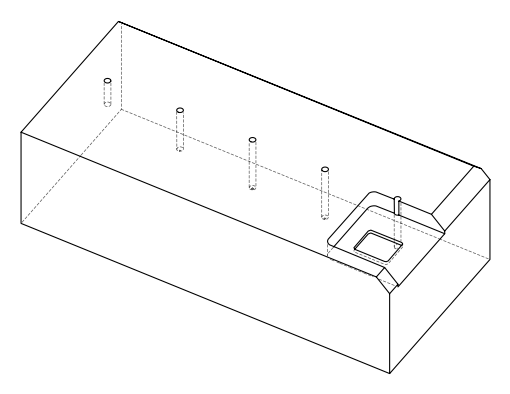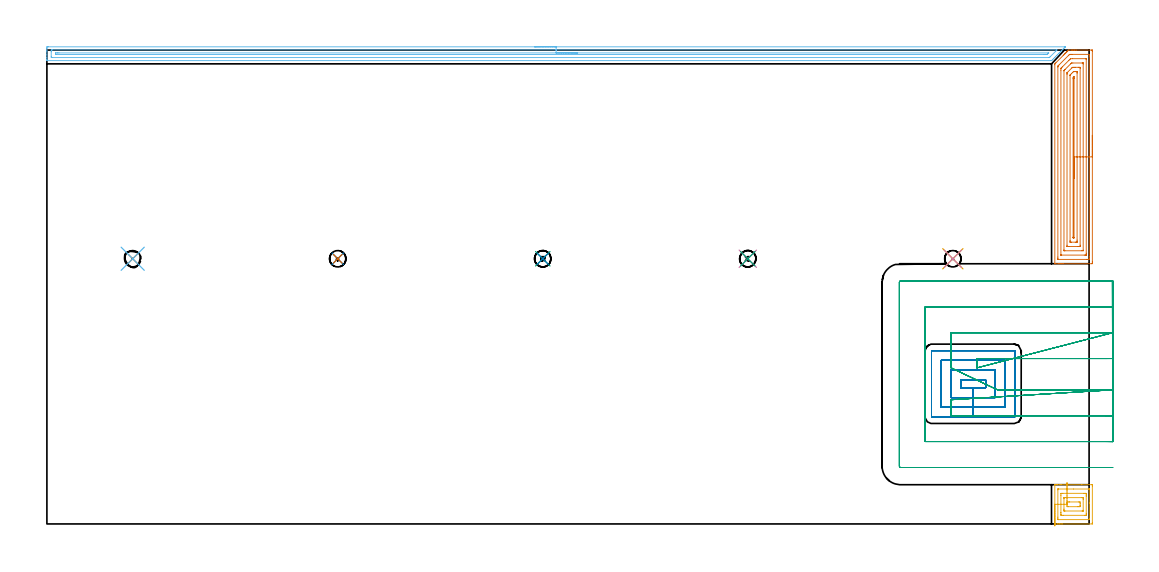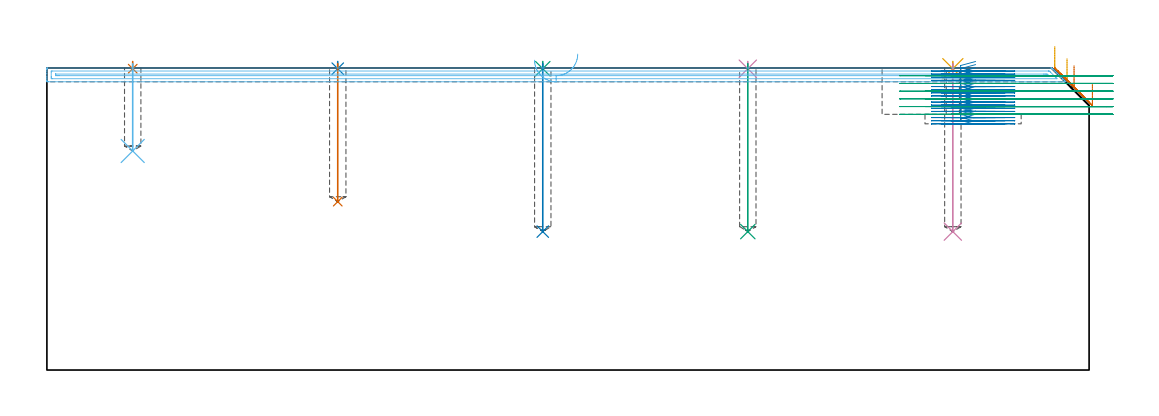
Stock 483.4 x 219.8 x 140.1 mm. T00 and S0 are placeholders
(PLAN: 15 operations, 4 tool changes, 49.1 min)
(1 SPOT_DRILL | STEP1POCKET | NXT0321_9005460120000 | 0.03 min | 1 mm3)
(2 SPOT_DRILL_1 | STEP1POCKET_1 | NXT0321_9005460120000 | 0.03 min | 0 mm3)
(3 SPOT_DRILL_2 | STEP1POCKET_2 | NXT0321_9005460120000 | 0.03 min | 1 mm3)
(4 SPOT_DRILL_3 | STEP1POCKET_3 | NXT0321_9005460120000 | 0.03 min | 0 mm3)
(5 SPOT_DRILL_4 | STEP1POCKET_4 | NXT0321_9005460120000 | 0.03 min | 0 mm3)
(6 DRILL_BLIND_HOLE_INTO_CENTER | STEP1POCKET | UGT0301_471 | 0.16 min | 1657 mm3)
(7 DRILL_BLIND_HOLE_INTO_CENTER_1 | STEP1POCKET_1 | UGT0301_471 | 0.26 min | 2708 mm3)
(8 DRILL_BLIND_HOLE_INTO_CENTER_2 | STEP1POCKET_2 | UGT0301_471 | 0.31 min | 3343 mm3)
(9 DRILL_BLIND_HOLE_INTO_CENTER_3 | STEP1POCKET_3 | UGT0301_471 | 0.31 min | 3336 mm3)
(10 DRILL_BLIND_HOLE_INTO_CENTER_4 | STEP1POCKET_4 | UGT0301_471 | 0.31 min | 3327 mm3)
(11 AREA_MILL | FG_CHAMFER_SURFACE | UGT0205_001 | 1.23 min | 3904 mm3)
(12 AREA_MILL_1 | FG_CHAMFER_SURFACE_1 | UGT0205_001 | 11.43 min | 9764 mm3)
(13 AREA_MILL_2 | FG_CHAMFER_SURFACE_2 | UGT0205_001 | 5.69 min | 15974 mm3)
(14 MILL_RECTANGULAR_POCKET | POCKET_RECTANGULAR_STRAIGHT | UGT0201_014 | Follow Part, ap 1.5, ae 75% | 14 min | 42288 mm3)
(15 MILL_SLOT | SLOT_PARTIAL_RECTANGULAR | UGT0201_010 | Follow Part, ap 4, ae 75% | 15.21 min | 173356 mm3)
(TOOL NXT0321_9005460120000 | NC Spot Drill, 142deg, 12mm, Carbide, Uncoated | D12 PA142 FL30 Z2)
(TOOL UGT0301_471 | Carbide Drill 7.6 mm | D7.6 PA118 FL76 Z2)
(TOOL UGT0205_001 | Chamfer Mill 20 x 3 x 45 deg. | D20 FL50 Z2)
(TOOL UGT0201_014 | End mill 6 mm | D6 FL24 Z4)
(TOOL UGT0201_010 | End Mill 16 mm | D16 FL22 Z2)
(OP 1 SPOT_DRILL)
G17 G21 G94 G90
T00 M6
G54
G17 G0 G90 X39.8 Y123. S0 M3
G43 Z150.1 H0
G94 G81 G98 Z139.773 F250. R143.1
G80
M5
M2
(OP 2 SPOT_DRILL_1)
G17 G21 G94 G90
T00 M6
G54
G17 G0 G90 X134.9 Y123. S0 M3
G43 Z150.1 H0
G94 G81 G98 Z139.773 F250. R143.1
G80
M5
M2
(OP 3 SPOT_DRILL_2)
G17 G21 G94 G90
T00 M6
G54
G17 G0 G90 X230. Y123. S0 M3
G43 Z150.1 H0
G94 G81 G98 Z139.773 F250. R143.1
G80
M5
M2
(OP 4 SPOT_DRILL_3)
G17 G21 G94 G90
T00 M6
G54
G17 G0 G90 X325.1 Y123. S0 M3
G43 Z150.1 H0
G94 G81 G98 Z139.773 F250. R143.1
G80
M5
M2
(OP 5 SPOT_DRILL_4)
G17 G21 G94 G90
T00 M6
G54
G17 G0 G90 X420.2 Y123. S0 M3
G43 Z150.1 H0
G94 G81 G98 Z139.773 F250. R143.1
G80
M5
M2
(OP 6 DRILL_BLIND_HOLE_INTO_CENTER)
G17 G21 G94 G90
T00 M6
G54
G17 G0 G90 X39.8 Y123. S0 M3
G43 Z150.1 H0
G94 G81 G98 Z101.6 F250. R142.1
G80
M5
M2
(OP 7 DRILL_BLIND_HOLE_INTO_CENTER_1)
G17 G21 G94 G90
T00 M6
G54
G17 G0 G90 X134.9 Y123. S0 M3
G43 Z150.1 H0
G94 G81 G98 Z78.1 F250. R142.1
G80
M5
M2
(OP 8 DRILL_BLIND_HOLE_INTO_CENTER_2)
G17 G21 G94 G90
T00 M6
G54
G17 G0 G90 X230. Y123. S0 M3
G43 Z150.1 H0
G94 G81 G98 Z64.2 F250. R142.1
G80
M5
M2
(OP 9 DRILL_BLIND_HOLE_INTO_CENTER_3)
G17 G21 G94 G90
T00 M6
G54
G17 G0 G90 X325.1 Y123. S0 M3
G43 Z150.1 H0
G94 G81 G98 Z64.2 F250. R142.1
G80
M5
M2
(OP 10 DRILL_BLIND_HOLE_INTO_CENTER_4)
G17 G21 G94 G90
T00 M6
G54
G17 G0 G90 X420.2 Y123. S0 M3
G43 Z150.1 H0
G94 G81 G98 Z64.2 F250. R142.1
G80
M5
M2
(OP 11 AREA_MILL)
G17 G21 G94 G90
T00 M6
G54
G17 G0 G90 X467.5 Y-0.9 S1061 M3
G43 Z150.1 H0
G94 G1 Y-0.862 Z149.228 F250.
Y-0.748 Z148.363
Y-0.559 Z147.512
Y-0.297 Z146.68
Y0.037 Z145.874
Y0.44 Z145.1
Y0.909 Z144.364
Y1.44 Z143.672
Y2.029 Z143.029
Y2.672 Z142.44
Y3.364 Z141.908
Y4.1 Z141.44
Y4.874 Z141.037
Y5.68 Z140.703
Y6.512 Z140.441
Y7.364 Z140.252
Y8.228 Z140.138
Y9.1 Z140.1
Y18.032
X467.502 Y18.19 Z140.088
X467.64 Y18.197 Z139.952
X467.784 Y18.2 Z139.815
X468.092 Z139.508
X468.753 Z138.842
X469.96 Z137.637
X470.505 Z137.089
X480.006 Z127.591
X484.523 Z123.074
X484.799 Y18.197 Z122.798
X484.892 Y18.19 Z122.706
X484.899 Y18.095 Z122.699
X484.9 Y17.585 Z122.7
Y0.615
X484.895 Y0.101 Z122.703
X484.892 Y0.01 Z122.706
X484.796 Y0. Z122.801
X471.109 Z136.486
X470.505 Z137.089
X469.96 Z137.637
X469.629 Z137.967
X469.084 Z138.512
X468.753 Z138.842
X467.784 Z139.815
X467.641 Y0.001 Z139.951
X467.568 Y0.004 Z140.024
X467.503 Y0.01 Z140.088
X467.5 Y0.169 Z140.1
Y9.1
X468.914 Z138.686
X468.915 Y15.799 Z138.685
X468.919 Y16.162 Z138.681
X468.921 Y16.18 Z138.679
X468.931 Y16.19 Z138.669
X468.999 Y16.195 Z138.601
X469.104 Y16.199 Z138.496
X476.2 Y16.2 Z131.4
X483.254 Z124.346
X483.423 Y16.197 Z124.177
X483.454 Y16.193 Z124.146
X483.479 Y16.188 Z124.121
X483.481 Y16.149 Z124.119
X483.485 Y15.964 Z124.115
X483.486 Y9.711 Z124.114
X483.485 Y2.401 Z124.115
X483.481 Y2.038 Z124.119
X483.479 Y2.02 Z124.121
X483.469 Y2.01 Z124.131
X483.401 Y2.005 Z124.199
X483.296 Y2.001 Z124.304
X469.235 Y2. Z138.365
X469.104 Y2.001 Z138.496
X468.999 Y2.005 Z138.601
X468.931 Y2.01 Z138.669
X468.921 Y2.02 Z138.679
X468.919 Y2.038 Z138.681
X468.916 Y2.401 Z138.684
X468.914 Y3.13 Z138.686
Y9.1
X470.328 Z137.272
X470.329 Y13.299 Z137.271
X470.334 Y14.012 Z137.266
X470.336 Y14.185 Z137.264
X470.505 Y14.19 Z137.095
X471.198 Y14.199 Z136.402
X481.019 Y14.2 Z126.581
X481.713 Y14.197 Z125.887
X481.895 Y14.191 Z125.705
X482.065 Y14.183 Z125.535
X482.068 Y14.012 Z125.532
X482.07 Y13.834 Z125.53
X482.071 Y13.119 Z125.529
X482.072 Y12.939 Z125.528
X482.071 Y4.901 Z125.529
X482.066 Y4.188 Z125.534
X482.064 Y4.015 Z125.536
X481.895 Y4.01 Z125.705
X481.202 Y4.001 Z126.398
X471.381 Y4. Z136.219
X470.687 Y4.003 Z136.913
X470.505 Y4.009 Z137.095
X470.335 Y4.017 Z137.265
X470.332 Y4.188 Z137.268
X470.33 Y4.366 Z137.27
X470.329 Y5.081 Z137.271
X470.328 Y5.261 Z137.272
Y9.1
X471.743 Z135.857
X471.744 Y11.857 Z135.856
X471.746 Y12.032 Z135.854
X471.75 Y12.17 Z135.85
X471.757 Y12.191 Z135.843
X471.779 Y12.194 Z135.821
X471.832 Y12.197 Z135.768
X472.257 Y12.2 Z135.343
X480.168 Z127.432
X480.564 Y12.19 Z127.036
X480.651 Y12.184 Z126.949
X480.654 Y12.124 Z126.946
X480.656 Y12.062 Z126.944
X480.657 Y11.701 Z126.943
Y11.333
X480.656 Y6.343 Z126.944
X480.654 Y6.168 Z126.946
X480.65 Y6.03 Z126.95
X480.643 Y6.009 Z126.957
X480.621 Y6.006 Z126.979
X480.568 Y6.003 Z127.032
X480.143 Y6. Z127.457
X472.232 Z135.368
X471.836 Y6.01 Z135.764
X471.749 Y6.016 Z135.851
X471.746 Y6.076 Z135.854
X471.744 Y6.138 Z135.856
X471.743 Y6.499 Z135.857
Y6.867
Y9.1
X473.157 Z134.443
Y9.523
Y9.547
X473.161 Y9.981 Z134.439
X473.164 Y10.189 Z134.436
X473.373 Y10.195 Z134.227
X474.01 Y10.199 Z133.59
X474.245 Y10.2 Z133.355
X478.627 Y10.199 Z128.973
X479.123 Y10.19 Z128.477
X479.236 Y10.184 Z128.364
X479.243 Y9.547 Z128.357
Y8.677
Y8.653
X479.239 Y8.219 Z128.361
X479.236 Y8.011 Z128.364
X479.027 Y8.005 Z128.573
X478.39 Y8.001 Z129.21
X478.155 Y8. Z129.445
X473.773 Y8.001 Z133.827
X473.277 Y8.01 Z134.323
X473.164 Y8.016 Z134.436
X473.157 Y8.653 Z134.443
Y9.1
Y9.972 Z134.481
Y10.837 Z134.595
Y11.688 Z134.784
Y12.52 Z135.046
Y13.326 Z135.38
Y14.1 Z135.783
Y14.836 Z136.252
Y15.528 Z136.783
Y16.171 Z137.372
Y16.76 Z138.015
Y17.292 Z138.707
Y17.76 Z139.443
Y18.163 Z140.217
Y18.497 Z141.023
Y18.759 Z141.855
Y18.948 Z142.707
Y19.062 Z143.571
Y19.1 Z144.443
G0 Z150.1
M5
M2
(OP 12 AREA_MILL_1)
G17 G21 G94 G90
T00 M6
G54
G17 G0 G90 X226.2 Y221.3 S1061 M3
G43 Z150.1 H0
Z143.7
G94 G1 X226.238 Z142.828 F250.
X226.352 Z141.963
X226.541 Z141.112
X226.803 Z140.28
X227.137 Z139.474
X227.54 Z138.7
X228.008 Z137.964
X228.54 Z137.272
X229.129 Z136.629
X229.772 Z136.04
X230.464 Z135.508
X231.2 Z135.04
X231.974 Z134.637
X232.78 Z134.303
X233.612 Z134.041
X234.464 Z133.852
X235.328 Z133.738
X236.2 Z133.7
X472.133
X472.369 Y221.295 Z133.704
X472.381 Y221.293 Z133.706
X472.369 Y221.268 Z133.731
X472.126 Y221.026 Z133.974
X472.071 Y220.97 Z134.029
X471.865 Y220.763 Z134.233
X471.257 Y220.157 Z134.843
X471.177 Y220.076 Z134.923
X470.977 Y219.875 Z135.121
X470.388 Y219.288 Z135.712
X470.283 Y219.182 Z135.817
X470.089 Y218.988 Z136.008
X469.519 Y218.419 Z136.58
X469.389 Y218.288 Z136.711
X469.202 Y218.1 Z136.896
X468.651 Y217.55 Z137.449
X468.314 Y217.212 Z137.784
X467.782 Y216.682 Z138.318
X467.427 Y216.325 Z138.671
X466.913 Y215.813 Z139.187
X466.539 Y215.437 Z139.559
X466.409 Y215.308 Z139.691
X466.11 Y215.01 Z139.99
X466.033 Y214.935 Z140.065
X466. Y214.907 Z140.093
X465.514 Y214.9 Z140.1
X0.18
X0.01 Y214.903 Z140.088
X0.007 Y214.936 Z140.055
X0. Y215.333 Z139.666
Y215.609 Z139.391
Y216.325 Z138.67
Y217.57 Z137.427
Y218.988 Z136.008
Y219.61 Z135.386
Y220.498 Z134.499
X0.002 Y220.763 Z134.234
X0.008 Y221.291 Z133.706
X0.092 Y221.294 Z133.703
X0.627 Y221.3 Z133.7
X236.2
Y219.886 Z135.114
X468.197
X468.513 Y219.875 Z135.125
X468.36 Y219.713 Z135.287
X468.197 Y219.546 Z135.454
X467.916 Y219.266 Z135.734
X465.515 Y216.864 Z138.136
X465.242 Y216.595 Z138.405
X464.963 Y216.325 Z138.675
X464.631 Y216.314 Z138.686
X464.621
X2.415
X2.01 Y216.325 Z138.675
X2.001 Y216.736 Z138.264
X2. Y218.988 Z136.012
X2.001 Y219.399 Z135.601
X2.01 Y219.875 Z135.125
X2.405 Y219.886 Z135.114
X2.415
X236.2
Y218.472 Z136.528
X464.399 Y218.471 Z136.529
X464.621 Y218.47 Z136.53
X464.637 Y218.468 Z136.532
X464.649 Y218.466 Z136.534
X464.645 Y218.455 Z136.545
X464.636 Y218.44 Z136.56
X464.621 Y218.42 Z136.58
X464.46 Y218.26 Z136.74
X464.298 Y218.1 Z136.9
X464.009 Y217.82 Z137.18
X463.909 Y217.735 Z137.265
X463.727 Y217.733 Z137.267
X463.206 Y217.73 Z137.27
X462.833 Y217.729 Z137.271
X462.313 Y217.728 Z137.272
X4.203 Y217.729 Z137.271
X4.079 Y217.731 Z137.269
X4.034 Y217.733 Z137.267
X4.016 Y217.734 Z137.266
X4.01 Y217.764 Z137.236
X4.006 Y217.898 Z137.102
X4.004 Y218.1 Z136.9
X4.008 Y218.294 Z136.706
X4.026 Y218.465 Z136.535
X4.203 Y218.467 Z136.533
X4.724 Y218.47 Z136.53
X5.097 Y218.471 Z136.529
X5.617 Y218.472 Z136.528
X236.2
X237.072 Z136.566
X237.936 Z136.68
X238.788 Z136.869
X239.62 Z137.132
X240.426 Z137.465
X241.2 Z137.868
X241.936 Z138.337
X242.628 Z138.868
X243.271 Z139.457
X243.86 Z140.101
X244.392 Z140.793
X244.86 Z141.528
X245.263 Z142.302
X245.597 Z143.108
X245.859 Z143.94
X246.048 Z144.792
X246.162 Z145.657
X246.2 Z146.528
G0 Z150.1
M5
M2
(OP 13 AREA_MILL_2)
G17 G21 G94 G90
T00 M6
G54
G17 G0 G90 X484.9 Y180.25 S1061 M3
G43 Z150.1 H0
Z132.7
G94 G1 Y180.212 Z131.828 F250.
Y180.098 Z130.964
Y179.909 Z130.112
Y179.647 Z129.28
Y179.313 Z128.474
Y178.91 Z127.7
Y178.442 Z126.964
Y177.91 Z126.272
Y177.321 Z125.629
Y176.678 Z125.04
Y175.986 Z124.509
Y175.25 Z124.04
Y174.476 Z123.637
Y173.67 Z123.303
Y172.838 Z123.041
Y171.986 Z122.852
Y171.122 Z122.738
Y170.25 Z122.7
Y121.784
X484.899 Y121.277 Z122.701
X484.895 Y120.899 Z122.703
X484.892 Y120.71 Z122.705
X484.523 Y120.7 Z123.074
X471.381 Z136.213
X470.764 Z136.833
X470.505 Z137.092
X469.888 Z137.709
X469.629 Z137.967
X469.111 Z138.488
X467.723 Z139.876
X467.611 Y120.701 Z139.982
X467.568 Y120.703 Z140.024
X467.503 Y120.71 Z140.088
X467.5 Y120.832 Z140.1
Y212.99
Y213.395 Z140.085
X467.632 Y213.534 Z139.964
X467.98 Y213.881 Z139.618
X471.381 Y217.283 Z136.215
X471.764 Y217.664 Z135.836
X471.88 Y217.78 Z135.72
X472.135 Y218.036 Z135.463
X472.257 Y218.159 Z135.339
X472.6 Y218.5 Z134.999
X472.8 Y218.7 Z134.8
X473.025 Y218.926 Z134.573
X473.134 Y219.035 Z134.462
X473.572 Y219.472 Z134.028
X473.721 Y219.621 Z133.879
X473.902 Y219.79 Z133.697
X473.985 Y219.8 Z133.615
X475.243 Z132.356
X475.762 Z131.834
X476.021 Z131.575
X476.638 Z130.959
X476.897 Z130.7
X477.514 Z130.08
X484.523 Z123.074
X484.836 Y219.796 Z122.761
X484.892 Y219.79 Z122.705
X484.899 Y219.732 Z122.699
X484.9 Y219.223 Z122.7
Y170.25
X483.486 Z124.114
Y123.948
X483.483 Y123.225 Z124.117
X483.48 Y123.058 Z124.12
X483.468 Y122.71 Z124.132
X483.12 Y122.703 Z124.48
X482.771 Y122.701 Z124.829
X482.247 Y122.7 Z125.353
X468.97 Y122.701 Z138.63
X468.949 Y122.703 Z138.651
X468.928 Y122.71 Z138.672
X468.921 Y122.714 Z138.679
X468.919 Y122.729 Z138.681
X468.915 Y122.893 Z138.685
Y123.058
X468.914 Y123.784 Z138.686
X468.915 Y211.935 Z138.685
X468.917 Y212.1 Z138.683
X468.921 Y212.281 Z138.679
X468.926 Y212.365 Z138.674
X468.983 Y212.424 Z138.617
X469.145 Y212.591 Z138.455
X469.54 Y212.99 Z138.06
X474.01 Y217.46 Z133.59
X474.3 Y217.741 Z133.3
X474.344 Y217.783 Z133.256
X474.403 Y217.79 Z133.197
X474.537 Y217.797 Z133.063
X474.886 Y217.799 Z132.714
X475.41 Y217.8 Z132.19
X483.43 Y217.799 Z124.17
X483.451 Y217.797 Z124.149
X483.472 Y217.79 Z124.128
X483.479 Y217.786 Z124.121
X483.481 Y217.771 Z124.119
X483.485 Y217.607 Z124.115
Y217.442
X483.486 Y216.716 Z124.114
Y170.25
X482.072 Z125.528
X482.071 Y125.55 Z125.529
X482.069 Y124.839 Z125.531
X482.067 Y124.75 Z125.533
X482.065 Y124.713 Z125.535
X482.025 Y124.706 Z125.575
X481.895 Y124.703 Z125.705
X481.155 Y124.7 Z126.445
X470.641 Z136.959
X470.505 Y124.703 Z137.095
X470.369 Y124.708 Z137.231
X470.336 Y124.71 Z137.264
X470.333 Y124.732 Z137.267
X470.33 Y124.779 Z137.27
X470.329 Y124.839 Z137.271
Y125.018
Y210.498
X470.334 Y211.209 Z137.266
X470.336 Y211.297 Z137.264
X470.343 Y211.332 Z137.257
X470.362 Y211.354 Z137.238
X470.505 Y211.503 Z137.095
X470.8 Y211.8 Z136.8
X471.099 Y212.1 Z136.501
X474.01 Y215.011 Z133.59
X474.333 Y215.333 Z133.267
X474.664 Y215.661 Z132.936
X474.78 Y215.769 Z132.82
X474.819 Y215.79 Z132.781
X475.762 Y215.8 Z131.838
X481.759 Z125.841
X481.895 Y215.797 Z125.705
X482.031 Y215.792 Z125.569
X482.064 Y215.79 Z125.536
X482.067 Y215.768 Z125.533
X482.07 Y215.721 Z125.53
X482.071 Y215.661 Z125.529
Y215.482
X482.072 Y170.25 Z125.528
X480.657 Z126.943
Y126.987
X480.655 Y126.812 Z126.945
X480.653 Y126.75 Z126.947
X480.651 Y126.719 Z126.949
X480.639 Y126.71 Z126.961
X480.063 Y126.7 Z127.537
X472.178 Z135.422
X471.857 Y126.706 Z135.743
X471.778 Y126.71 Z135.822
X471.749 Y126.715 Z135.851
X471.747 Y126.74 Z135.853
X471.745 Y126.808 Z135.855
X471.743 Y127.142 Z135.857
Y210.135
X471.745 Y210.227 Z135.855
X471.748 Y210.272 Z135.852
X471.751 Y210.29 Z135.849
X471.773 Y210.319 Z135.827
X472.015 Y210.565 Z135.585
X472.257 Y210.809 Z135.343
X474.886 Y213.436 Z132.714
X475.109 Y213.654 Z132.491
X475.204 Y213.743 Z132.396
X475.266 Y213.79 Z132.334
X475.841 Y213.8 Z131.759
X480.222 Z127.378
X480.543 Y213.794 Z127.057
X480.622 Y213.79 Z126.978
X480.651 Y213.785 Z126.949
X480.653 Y213.76 Z126.947
X480.655 Y213.692 Z126.945
X480.657 Y213.358 Z126.943
Y170.25
X479.243 Z128.357
Y129.291
X479.238 Y128.858 Z128.362
X479.236 Y128.751 Z128.364
X479.23 Y128.71 Z128.37
X479.165 Y128.707 Z128.435
X478.97 Y128.702 Z128.63
X478.39 Y128.7 Z129.21
X478.095 Z129.505
X474.01 Z133.59
X473.714 Z133.886
X473.289 Y128.705 Z134.311
X473.199 Y128.709 Z134.401
X473.164 Y128.712 Z134.436
X473.162 Y128.754 Z134.438
X473.16 Y128.856 Z134.44
X473.157 Y129.267 Z134.443
Y208.538
X473.159 Y208.971 Z134.441
X473.162 Y209.188 Z134.438
X473.164 Y209.239 Z134.436
X473.182 Y209.272 Z134.418
X473.233 Y209.328 Z134.367
X473.328 Y209.428 Z134.272
X475.438 Y211.539 Z132.162
X475.547 Y211.646 Z132.053
X475.635 Y211.73 Z131.965
X475.693 Y211.782 Z131.907
X475.762 Y211.79 Z131.838
X476.06 Y211.797 Z131.54
X476.638 Y211.8 Z130.962
X476.933 Z130.667
X478.39 Z129.21
X478.686 Z128.914
X479.111 Y211.795 Z128.489
X479.201 Y211.791 Z128.399
X479.236 Y211.788 Z128.364
X479.238 Y211.746 Z128.362
X479.24 Y211.644 Z128.36
X479.243 Y211.233 Z128.357
Y170.25
X477.829 Z129.771
Y131.642
X477.827 Y131.072 Z129.773
X477.824 Y130.757 Z129.776
X477.822 Y130.715 Z129.778
X477.788 Y130.71 Z129.812
X477.697 Y130.705 Z129.903
X477.514 Y130.702 Z130.086
X477.004 Y130.7 Z130.596
X475.251 Z132.349
X474.886 Z132.714
X474.764 Y130.702 Z132.836
X474.667 Y130.705 Z132.933
X474.603 Y130.71 Z132.997
X474.578 Y130.717 Z133.022
X474.577 Y130.752 Z133.023
X474.573 Y131.072 Z133.027
X474.572 Y131.391 Z133.028
Y207.967
X474.573 Y208.11 Z133.027
X474.576 Y208.181 Z133.024
X474.578 Y208.212 Z133.022
X474.595 Y208.235 Z133.005
X474.886 Y208.538 Z132.714
X475.327 Y208.98 Z132.273
X475.776 Y209.428 Z131.824
X476.07 Y209.711 Z131.53
X476.153 Y209.79 Z131.447
X476.276 Y209.796 Z131.324
X476.638 Y209.799 Z130.962
X477.149 Y209.8 Z130.451
X477.514 Z130.086
X477.636 Y209.798 Z129.964
X477.733 Y209.795 Z129.867
X477.797 Y209.79 Z129.803
X477.822 Y209.783 Z129.778
X477.823 Y209.747 Z129.777
X477.827 Y209.428 Z129.773
X477.828 Y209.109 Z129.772
X477.829 Y170.25 Z129.771
X476.415 Z131.185
X476.414 Y132.852 Z131.186
X476.413 Y132.743 Z131.187
X476.411 Y132.718 Z131.189
X476.409 Y132.711 Z131.191
X476.399 Y132.708 Z131.201
X476.35 Y132.703 Z131.25
X476.275 Y132.701 Z131.325
X476.2 Z131.4
X476.05 Y132.704 Z131.55
X476.008 Y132.708 Z131.592
X475.991 Y132.712 Z131.609
X475.99 Y132.723 Z131.61
X475.987 Y132.78 Z131.613
X475.986 Y132.852 Z131.614
X475.985 Y133.079 Z131.615
X475.986 Y206.529 Z131.614
X475.988 Y206.757 Z131.612
X475.994 Y207.185 Z131.606
X476.104 Y207.3 Z131.496
X476.228 Y207.423 Z131.372
X476.4 Y207.592 Z131.2
X476.408 Y207.351 Z131.192
X476.413 Y206.986 Z131.187
X476.414 Y206.757 Z131.186
X476.415 Y206.53 Z131.185
Y170.25
Y169.378 Z131.223
Y168.514 Z131.337
Y167.662 Z131.526
Y166.83 Z131.788
Y166.024 Z132.122
Y165.25 Z132.525
Y164.514 Z132.994
Y163.822 Z133.525
Y163.179 Z134.114
Y162.59 Z134.757
Y162.058 Z135.45
Y161.59 Z136.185
Y161.187 Z136.959
Y160.853 Z137.765
Y160.591 Z138.597
Y160.402 Z139.449
Y160.288 Z140.314
Y160.25 Z141.185
G0 Z150.1
M5
M2
(OP 14 MILL_RECTANGULAR_POCKET)
G17 G21 G94 G90
T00 M6
G54
G17 G0 G90 X430.766 Y66.9 S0 M3
G43 Z150.1 H0
Z143.1
G94 G1 X423.8 Z141.233 F250.
Y63.1 Z140.215
X429.6 Z138.661
X435.4 F500.
Y66.9
X423.8
Y63.1
X429.6
Y58.6
X439.9
Y71.4
X419.3
Y58.6
X429.6
Y54.1
X444.4
Y75.9
X414.8
Y54.1
X429.6
Y49.6
X448.8
X448.855 Y49.605
X448.895 Y49.645
X448.9 Y49.7
Y80.3
X448.895 Y80.355
X448.855 Y80.395
X448.8 Y80.4
X410.4
X410.345 Y80.395
X410.305 Y80.355
X410.3 Y80.3
Y49.7
X410.305 Y49.645
X410.345 Y49.605
X410.4 Y49.6
X429.6
X430.6
G0 X430.766 Y66.9 Z141.661
G1 X423.8 Z139.794 F250.
Y63.1 Z138.776
X429.6 Z137.222
X435.4 F500.
Y66.9
X423.8
Y63.1
X429.6
Y58.6
X439.9
Y71.4
X419.3
Y58.6
X429.6
Y54.1
X444.4
Y75.9
X414.8
Y54.1
X429.6
Y49.6
X448.8
X448.855 Y49.605
X448.895 Y49.645
X448.9 Y49.7
Y80.3
X448.895 Y80.355
X448.855 Y80.395
X448.8 Y80.4
X410.4
X410.345 Y80.395
X410.305 Y80.355
X410.3 Y80.3
Y49.7
X410.305 Y49.645
X410.345 Y49.605
X410.4 Y49.6
X429.6
X430.6
G0 X430.766 Y66.9 Z140.222
G1 X423.8 Z138.356 F250.
Y63.1 Z137.337
X429.6 Z135.783
X435.4 F500.
Y66.9
X423.8
Y63.1
X429.6
Y58.6
X439.9
Y71.4
X419.3
Y58.6
X429.6
Y54.1
X444.4
Y75.9
X414.8
Y54.1
X429.6
Y49.6
X448.8
X448.855 Y49.605
X448.895 Y49.645
X448.9 Y49.7
Y80.3
X448.895 Y80.355
X448.855 Y80.395
X448.8 Y80.4
X410.4
X410.345 Y80.395
X410.305 Y80.355
X410.3 Y80.3
Y49.7
X410.305 Y49.645
X410.345 Y49.605
X410.4 Y49.6
X429.6
X430.6
G0 X430.766 Y66.9 Z138.783
G1 X423.8 Z136.917 F250.
Y63.1 Z135.898
X429.6 Z134.344
X435.4 F500.
Y66.9
X423.8
Y63.1
X429.6
Y58.6
X439.9
Y71.4
X419.3
Y58.6
X429.6
Y54.1
X444.4
Y75.9
X414.8
Y54.1
X429.6
Y49.6
X448.8
X448.855 Y49.605
X448.895 Y49.645
X448.9 Y49.7
Y80.3
X448.895 Y80.355
X448.855 Y80.395
X448.8 Y80.4
X410.4
X410.345 Y80.395
X410.305 Y80.355
X410.3 Y80.3
Y49.7
X410.305 Y49.645
X410.345 Y49.605
X410.4 Y49.6
X429.6
X430.6
G0 X430.766 Y66.9 Z137.344
G1 X423.8 Z135.478 F250.
Y63.1 Z134.46
X429.6 Z132.905
X435.4 F500.
Y66.9
X423.8
Y63.1
X429.6
Y58.6
X439.9
Y71.4
X419.3
Y58.6
X429.6
Y54.1
X444.4
Y75.9
X414.8
Y54.1
X429.6
Y49.6
X448.8
X448.855 Y49.605
X448.895 Y49.645
X448.9 Y49.7
Y80.3
X448.895 Y80.355
X448.855 Y80.395
X448.8 Y80.4
X410.4
X410.345 Y80.395
X410.305 Y80.355
X410.3 Y80.3
Y49.7
X410.305 Y49.645
X410.345 Y49.605
X410.4 Y49.6
X429.6
X430.6
G0 X430.766 Y66.9 Z135.905
G1 X423.8 Z134.039 F250.
Y63.1 Z133.021
X429.6 Z131.467
X435.4 F500.
Y66.9
X423.8
Y63.1
X429.6
Y58.6
X439.9
Y71.4
X419.3
Y58.6
X429.6
Y54.1
X444.4
Y75.9
X414.8
Y54.1
X429.6
Y49.6
X448.8
X448.855 Y49.605
X448.895 Y49.645
X448.9 Y49.7
Y80.3
X448.895 Y80.355
X448.855 Y80.395
X448.8 Y80.4
X410.4
X410.345 Y80.395
X410.305 Y80.355
X410.3 Y80.3
Y49.7
X410.305 Y49.645
X410.345 Y49.605
X410.4 Y49.6
X429.6
X430.6
G0 X430.766 Y66.9 Z134.467
G1 X423.8 Z132.6 F250.
Y63.1 Z131.582
X429.6 Z130.028
X435.4 F500.
Y66.9
X423.8
Y63.1
X429.6
Y58.6
X439.9
Y71.4
X419.3
Y58.6
X429.6
Y54.1
X444.4
Y75.9
X414.8
Y54.1
X429.6
Y49.6
X448.8
X448.855 Y49.605
X448.895 Y49.645
X448.9 Y49.7
Y80.3
X448.895 Y80.355
X448.855 Y80.395
X448.8 Y80.4
X410.4
X410.345 Y80.395
X410.305 Y80.355
X410.3 Y80.3
Y49.7
X410.305 Y49.645
X410.345 Y49.605
X410.4 Y49.6
X429.6
X430.6
G0 X430.766 Y66.9 Z133.028
G1 X423.8 Z131.161 F250.
Y63.1 Z130.143
X429.6 Z128.589
X435.4 F500.
Y66.9
X423.8
Y63.1
X429.6
Y58.6
X439.9
Y71.4
X419.3
Y58.6
X429.6
Y54.1
X444.4
Y75.9
X414.8
Y54.1
X429.6
Y49.6
X448.8
X448.855 Y49.605
X448.895 Y49.645
X448.9 Y49.7
Y80.3
X448.895 Y80.355
X448.855 Y80.395
X448.8 Y80.4
X410.4
X410.345 Y80.395
X410.305 Y80.355
X410.3 Y80.3
Y49.7
X410.305 Y49.645
X410.345 Y49.605
X410.4 Y49.6
X429.6
X430.6
G0 X430.766 Y66.9 Z131.589
G1 X423.8 Z129.722 F250.
Y63.1 Z128.704
X429.6 Z127.15
X435.4 F500.
Y66.9
X423.8
Y63.1
X429.6
Y58.6
X439.9
Y71.4
X419.3
Y58.6
X429.6
Y54.1
X444.4
Y75.9
X414.8
Y54.1
X429.6
Y49.6
X448.8
X448.855 Y49.605
X448.895 Y49.645
X448.9 Y49.7
Y80.3
X448.895 Y80.355
X448.855 Y80.395
X448.8 Y80.4
X410.4
X410.345 Y80.395
X410.305 Y80.355
X410.3 Y80.3
Y49.7
X410.305 Y49.645
X410.345 Y49.605
X410.4 Y49.6
X429.6
X430.6
G0 X430.766 Y66.9 Z130.15
G1 X423.8 Z128.283 F250.
Y63.1 Z127.265
X429.6 Z125.711
X435.4 F500.
Y66.9
X423.8
Y63.1
X429.6
Y58.6
X439.9
Y71.4
X419.3
Y58.6
X429.6
Y54.1
X444.4
Y75.9
X414.8
Y54.1
X429.6
Y49.6
X448.8
X448.855 Y49.605
X448.895 Y49.645
X448.9 Y49.7
Y80.3
X448.895 Y80.355
X448.855 Y80.395
X448.8 Y80.4
X410.4
X410.345 Y80.395
X410.305 Y80.355
X410.3 Y80.3
Y49.7
X410.305 Y49.645
X410.345 Y49.605
X410.4 Y49.6
X429.6
X430.6
G0 X430.766 Y66.9 Z128.711
G1 X423.8 Z126.844 F250.
Y63.1 Z125.826
X429.6 Z124.272
X435.4 F500.
Y66.9
X423.8
Y63.1
X429.6
Y58.6
X439.9
Y71.4
X419.3
Y58.6
X429.6
Y54.1
X444.4
Y75.9
X414.8
Y54.1
X429.6
Y49.6
X448.8
X448.855 Y49.605
X448.895 Y49.645
X448.9 Y49.7
Y80.3
X448.895 Y80.355
X448.855 Y80.395
X448.8 Y80.4
X410.4
X410.345 Y80.395
X410.305 Y80.355
X410.3 Y80.3
Y49.7
X410.305 Y49.645
X410.345 Y49.605
X410.4 Y49.6
X429.6
X430.6
G0 X430.766 Y66.9 Z127.272
G1 X423.8 Z125.406 F250.
Y63.1 Z124.387
X429.6 Z122.833
X435.4 F500.
Y66.9
X423.8
Y63.1
X429.6
Y58.6
X439.9
Y71.4
X419.3
Y58.6
X429.6
Y54.1
X444.4
Y75.9
X414.8
Y54.1
X429.6
Y49.6
X448.8
X448.855 Y49.605
X448.895 Y49.645
X448.9 Y49.7
Y80.3
X448.895 Y80.355
X448.855 Y80.395
X448.8 Y80.4
X410.4
X410.345 Y80.395
X410.305 Y80.355
X410.3 Y80.3
Y49.7
X410.305 Y49.645
X410.345 Y49.605
X410.4 Y49.6
X429.6
X430.6
G0 X430.766 Y66.9 Z125.833
G1 X423.8 Z123.967 F250.
Y63.1 Z122.949
X429.6 Z121.394
X435.4 F500.
Y66.9
X423.8
Y63.1
X429.6
Y58.6
X439.9
Y71.4
X419.3
Y58.6
X429.6
Y54.1
X444.4
Y75.9
X414.8
Y54.1
X429.6
Y49.6
X448.8
X448.855 Y49.605
X448.895 Y49.645
X448.9 Y49.7
Y80.3
X448.895 Y80.355
X448.855 Y80.395
X448.8 Y80.4
X410.4
X410.345 Y80.395
X410.305 Y80.355
X410.3 Y80.3
Y49.7
X410.305 Y49.645
X410.345 Y49.605
X410.4 Y49.6
X429.6
X430.6
G0 X430.766 Y66.9 Z124.394
G1 X423.8 Z122.528 F250.
Y63.1 Z121.51
X429.6 Z119.956
X435.4 F500.
Y66.9
X423.8
Y63.1
X429.6
Y58.6
X439.9
Y71.4
X419.3
Y58.6
X429.6
Y54.1
X444.4
Y75.9
X414.8
Y54.1
X429.6
Y49.6
X448.8
X448.855 Y49.605
X448.895 Y49.645
X448.9 Y49.7
Y80.3
X448.895 Y80.355
X448.855 Y80.395
X448.8 Y80.4
X410.4
X410.345 Y80.395
X410.305 Y80.355
X410.3 Y80.3
Y49.7
X410.305 Y49.645
X410.345 Y49.605
X410.4 Y49.6
X429.6
X430.6
G0 X430.766 Y66.9 Z122.956
G1 X423.8 Z121.089 F250.
Y63.1 Z120.071
X429.6 Z118.517
X435.4 F500.
Y66.9
X423.8
Y63.1
X429.6
Y58.6
X439.9
Y71.4
X419.3
Y58.6
X429.6
Y54.1
X444.4
Y75.9
X414.8
Y54.1
X429.6
Y49.6
X448.8
X448.855 Y49.605
X448.895 Y49.645
X448.9 Y49.7
Y80.3
X448.895 Y80.355
X448.855 Y80.395
X448.8 Y80.4
X410.4
X410.345 Y80.395
X410.305 Y80.355
X410.3 Y80.3
Y49.7
X410.305 Y49.645
X410.345 Y49.605
X410.4 Y49.6
X429.6
X430.6
G0 X430.766 Y66.9 Z121.517
G1 X423.8 Z119.65 F250.
Y63.1 Z118.632
X429.6 Z117.078
X435.4 F500.
Y66.9
X423.8
Y63.1
X429.6
Y58.6
X439.9
Y71.4
X419.3
Y58.6
X429.6
Y54.1
X444.4
Y75.9
X414.8
Y54.1
X429.6
Y49.6
X448.8
X448.855 Y49.605
X448.895 Y49.645
X448.9 Y49.7
Y80.3
X448.895 Y80.355
X448.855 Y80.395
X448.8 Y80.4
X410.4
X410.345 Y80.395
X410.305 Y80.355
X410.3 Y80.3
Y49.7
X410.305 Y49.645
X410.345 Y49.605
X410.4 Y49.6
X429.6
X430.6
G0 X430.766 Y66.9 Z120.078
G1 X423.8 Z118.211 F250.
Y63.1 Z117.193
X429.6 Z115.639
X435.4 F500.
Y66.9
X423.8
Y63.1
X429.6
Y58.6
X439.9
Y71.4
X419.3
Y58.6
X429.6
Y54.1
X444.4
Y75.9
X414.8
Y54.1
X429.6
Y49.6
X448.8
X448.855 Y49.605
X448.895 Y49.645
X448.9 Y49.7
Y80.3
X448.895 Y80.355
X448.855 Y80.395
X448.8 Y80.4
X410.4
X410.345 Y80.395
X410.305 Y80.355
X410.3 Y80.3
Y49.7
X410.305 Y49.645
X410.345 Y49.605
X410.4 Y49.6
X429.6
X430.6
G0 X430.766 Y66.9 Z118.639
G1 X423.8 Z116.772 F250.
Y63.1 Z115.754
X429.6 Z114.2
X435.4 F500.
Y66.9
X423.8
Y63.1
X429.6
Y58.6
X439.9
Y71.4
X419.3
Y58.6
X429.6
Y54.1
X444.4
Y75.9
X414.8
Y54.1
X429.6
Y49.6
X448.8
X448.855 Y49.605
X448.895 Y49.645
X448.9 Y49.7
Y80.3
X448.895 Y80.355
X448.855 Y80.395
X448.8 Y80.4
X410.4
X410.345 Y80.395
X410.305 Y80.355
X410.3 Y80.3
Y49.7
X410.305 Y49.645
X410.345 Y49.605
X410.4 Y49.6
X429.6
X430.6
G0 Z150.1
M5
M2
(OP 15 MILL_SLOT)
G17 G21 G94 G90
T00 M6
G54
G17 G0 G90 X494.4 Y76.722 S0 M3
G43 Z150.1 H0
Z136.517
G94 G1 X491.4 Y76.701 F250.
X491.146 Y76.7 F500.
X431.4
Y75.4
Y72.4 F250.
X494.4 Y88.733 F500.
X491.4 Y88.701 F250.
G2 X491.146 Y88.7 R24. F500.
G1 X419.4
Y75.4
Y72.4 F250.
X440.9 Y62.2 F500.
X443.9 F250.
X491.146 F500.
X491.4 Y62.199
X494.4 Y62.178 F250.
X419.4 Y57.6 F500.
Y54.6 F250.
Y50.2 F500.
X491.146
G2 X491.4 Y50.199 R24.
G1 X494.4 Y50.167 F250.
X494.399 Y100.766
X491.4 Y100.703
G2 X491.146 Y100.7 R12. F500.
G1 X407.4
Y38.2
X491.146
G2 X491.4 Y38.197 R12.
G1 X494.399 Y38.134 F250.
X494.146 Y112.7
X491.146
X396. F500.
G3 X395.4 Y112.1 R0.6
G1 Y26.8
G3 X396. Y26.2 R0.6
G1 X491.146
X494.146 F250.
G0 X494.4 Y76.722 Z132.933
G1 X491.4 Y76.701
X491.146 Y76.7 F500.
X431.4
Y75.4
Y72.4 F250.
X494.4 Y88.733 F500.
X491.4 Y88.701 F250.
G2 X491.146 Y88.7 R24. F500.
G1 X419.4
Y75.4
Y72.4 F250.
X440.9 Y62.2 F500.
X443.9 F250.
X491.145 F500.
X491.4 Y62.199
X494.4 Y62.178 F250.
X419.4 Y57.6 F500.
Y54.6 F250.
Y50.2 F500.
X491.145
G2 X491.4 Y50.199 R24.
G1 X494.4 Y50.167 F250.
X494.399 Y100.766
X491.4 Y100.703
G2 X491.146 Y100.7 R12. F500.
G1 X407.4
Y38.2
X491.145
G2 X491.4 Y38.197 R12.
G1 X494.399 Y38.134 F250.
X494.146 Y112.7
X491.146
X396. F500.
G3 X395.4 Y112.1 R0.6
G1 Y26.8
G3 X396. Y26.2 R0.6
G1 X491.145
X494.145 F250.
G0 X494.4 Y76.7 Z129.35
G1 X491.4
X431.4 F500.
Y75.4
Y72.4 F250.
X494.4 Y88.7 F500.
X491.4 F250.
X419.4 F500.
Y75.4
Y72.4 F250.
X440.9 Y62.2 F500.
X443.9 F250.
X491.4 F500.
X494.4 F250.
X419.4 Y57.6 F500.
Y54.6 F250.
Y50.2 F500.
X491.4
X494.4 F250.
Y100.7
X491.4
X407.4 F500.
Y38.2
X491.4
X494.4 F250.
Y112.7
X491.4
X396. F500.
G3 X395.4 Y112.1 R0.6
G1 Y26.8
G3 X396. Y26.2 R0.6
G1 X491.4
X494.4 F250.
G0 Y76.7 Z125.767
G1 X491.4
X431.4 F500.
Y75.4
Y72.4 F250.
X494.4 Y88.7 F500.
X491.4 F250.
X419.4 F500.
Y75.4
Y72.4 F250.
X440.9 Y62.2 F500.
X443.9 F250.
X491.4 F500.
X494.4 F250.
X419.4 Y57.6 F500.
Y54.6 F250.
Y50.2 F500.
X491.4
X494.4 F250.
Y100.7
X491.4
X407.4 F500.
Y38.2
X491.4
X494.4 F250.
Y112.7
X491.4
X396. F500.
G3 X395.4 Y112.1 R0.6
G1 Y26.8
G3 X396. Y26.2 R0.6
G1 X491.4
X494.4 F250.
G0 Y76.7 Z122.183
G1 X491.4
X431.4 F500.
Y75.4
Y72.4 F250.
X494.4 Y88.7 F500.
X491.4 F250.
X419.4 F500.
Y75.4
Y72.4 F250.
X440.9 Y62.2 F500.
X443.9 F250.
X491.4 F500.
X494.4 F250.
X419.4 Y57.6 F500.
Y54.6 F250.
Y50.2 F500.
X491.4
X494.4 F250.
Y100.7
X491.4
X407.4 F500.
Y38.2
X491.4
X494.4 F250.
Y112.7
X491.4
X396. F500.
G3 X395.4 Y112.1 R0.6
G1 Y26.8
G3 X396. Y26.2 R0.6
G1 X491.4
X494.4 F250.
G0 Y76.7 Z118.6
G1 X491.4
X431.4 F500.
Y75.4
Y72.4 F250.
X494.4 Y88.7 F500.
X491.4 F250.
X419.4 F500.
Y75.4
Y72.4 F250.
X440.9 Y62.2 F500.
X443.9 F250.
X491.4 F500.
X494.4 F250.
X419.4 Y57.6 F500.
Y54.6 F250.
Y50.2 F500.
X491.4
X494.4 F250.
Y100.7
X491.4
X407.4 F500.
Y38.2
X491.4
X494.4 F250.
Y112.7
X491.4
X396. F500.
G3 X395.4 Y112.1 R0.6
G1 Y26.8
G3 X396. Y26.2 R0.6
G1 X491.4
X494.4 F250.
G0 Z150.1
M5
M2
